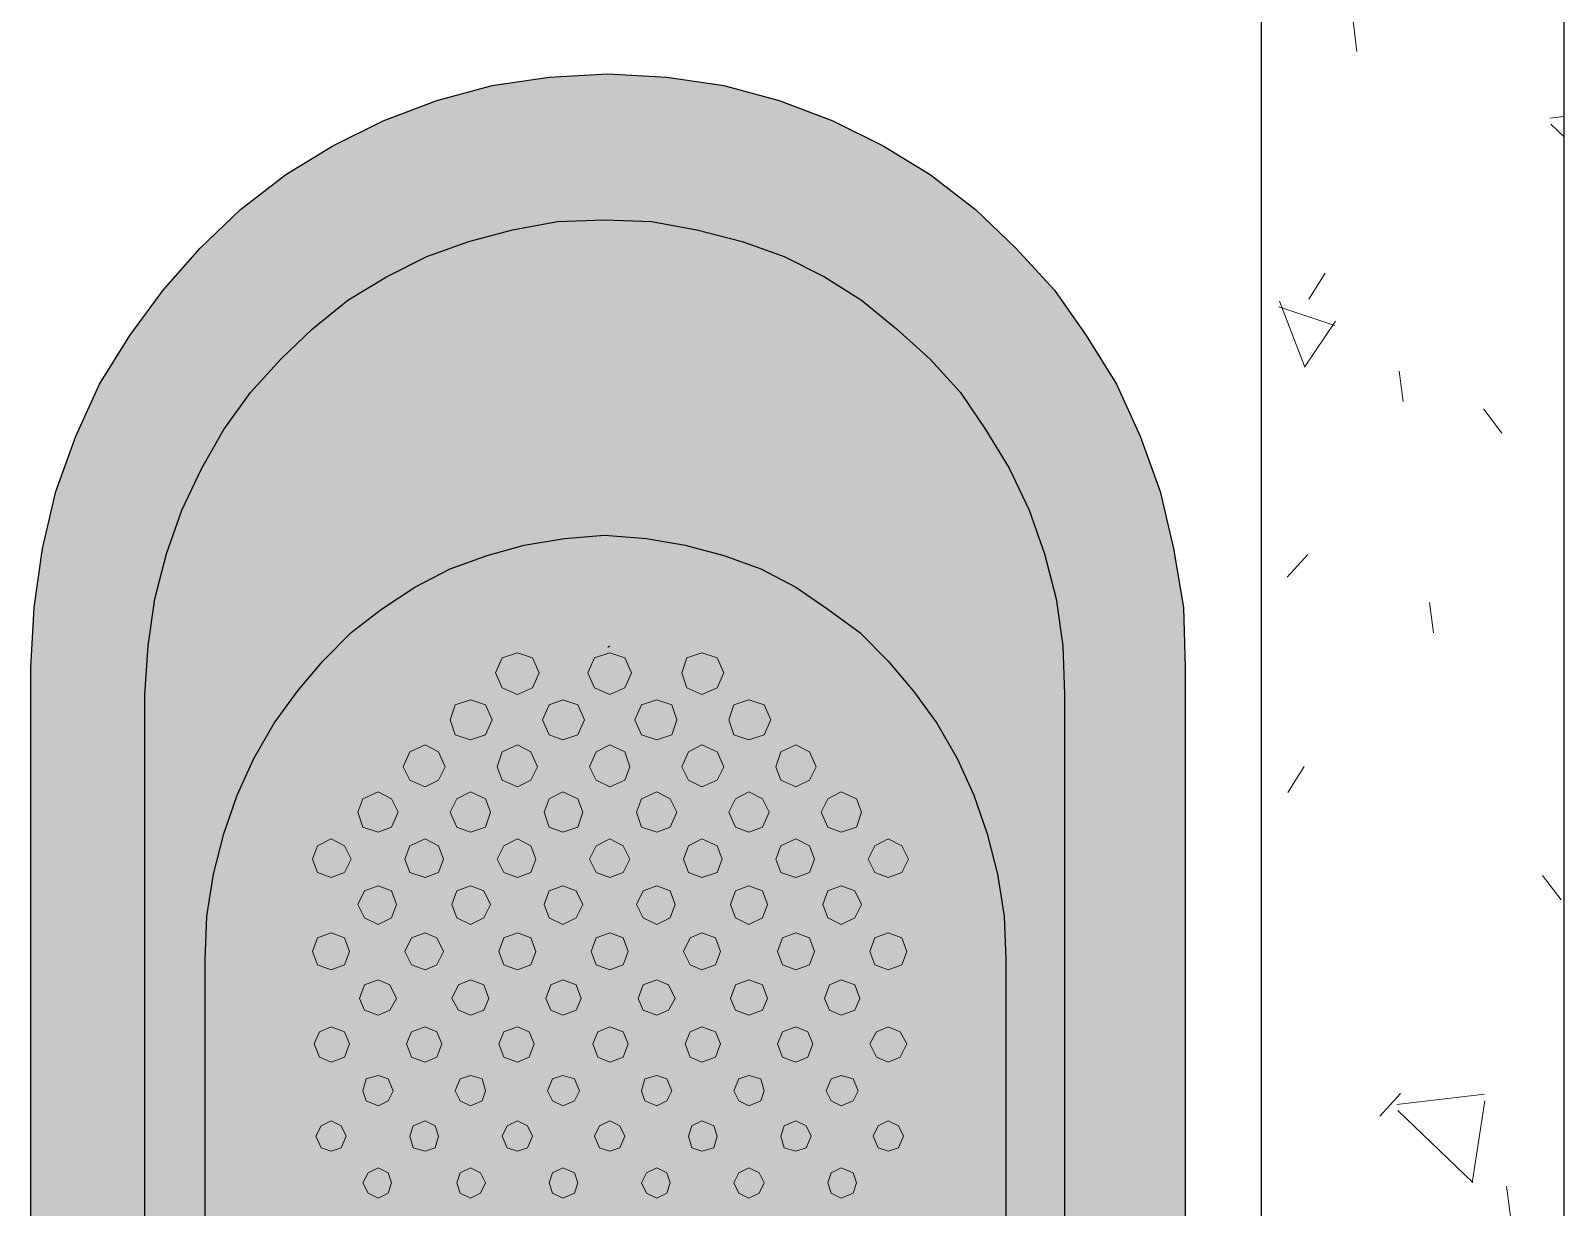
# Model space of a CAD drawing. Header units: millimetres. Extents: x 138979 to 257434, y 2210 to 57479.
# Drawn here: x 224797 to 225808, y 22710 to 23486 of the extents above; entities that cross this region are included whole.
import ezdxf

# ---------------------------------------------------------------- set-up
doc = ezdxf.new("R2010")
doc.units = ezdxf.units.MM
doc.layers.add('GAR-Sanitary Ware', color=8, linetype='Continuous')
doc.layers.add('WALL-FILL-4', color=254, linetype='Continuous', lineweight=9)
doc.layers.add('WALL-RETCUT-1', color=1, linetype='Continuous', lineweight=25)

# ---------------------------------------------------------------- blocks, each defined once
blk = doc.blocks.new('BT01')
at = {"layer": 'GAR-Sanitary Ware', "true_color": 0xffffff}
h = blk.add_hatch(color=7, dxfattribs=at)
h.dxf.hatch_style = 1
h.paths.add_polyline_path([(145354.4739902103, 17445.21085285259), (145341.1901725417, 17480.63427279569), (145324.5856819761, 17513.84381696748), (145304.6599554729, 17544.8393446077), (145281.4132745531, 17574.72793436228), (145257.0596557474, 17601.29542893951), (145228.2781446383, 17626.75612639126), (145198.3895548838, 17647.78879078), (145166.2870893581, 17667.7143765229), (145131.9706073005, 17683.21221072308), (145096.5471873574, 17696.49602839182), (145058.9097508825, 17705.35181299751), (145020.1653765221, 17711.99372183185), (144980.3139235165, 17713.10080047767), (144058.1970817891, 17713.10080047767), (144018.3456991627, 17711.99372183185), (143979.6013248027, 17705.35181299751), (143941.9638883281, 17696.49602839182), (143905.4334601192, 17683.21221072308), (143871.1169780616, 17667.7143765229), (143839.0144421556, 17647.78879078), (143809.1259227814, 17626.75612639126), (143781.4513495583, 17601.29542893951), (143755.9907224865, 17574.72793436228), (143732.7441119463, 17544.8393446077), (143713.9253937092, 17513.84381696748), (143697.320621623, 17480.63427279569), (143684.0368743346, 17445.21085285259), (143674.0740110828, 17408.68049502381), (143668.5391105143, 17371.0430585492), (143666.3250939832, 17332.2985434288), (143668.5391105143, 17293.55416906852), (143674.0740110828, 17255.91673259391), (143684.0368743346, 17219.38637476513), (143697.320621623, 17183.9628140619), (143713.9253937092, 17150.75341065027), (143732.7441119463, 17119.75788301005), (143755.9907224865, 17089.86943401562), (143781.4513495583, 17063.30179867821), (143809.1259227814, 17038.94803911218), (143839.0144421556, 17016.80843683775), (143871.1169780616, 16996.88271033467), (143905.4334601192, 16981.38501689467), (143941.9638883281, 16968.10119922599), (143979.6013248027, 16959.24541462024), (144018.3456991627, 16953.71044367159), (144058.1970817891, 16951.49649752013), (144980.3139235165, 16951.49649752013), (145020.1653765221, 16953.71044367159), (145058.9097508825, 16959.24541462024), (145096.5471873574, 16968.10119922599), (145131.9706073005, 16981.38501689467), (145166.2870893581, 16996.88271033467), (145198.3895548838, 17016.80843683775), (145228.2781446383, 17038.94803911218), (145257.0596557474, 17063.30179867821), (145281.4132745531, 17089.86943401562), (145304.6599554729, 17119.75788301005), (145324.5856819761, 17150.75341065027), (145341.1901725417, 17183.9628140619), (145354.4739902103, 17219.38637476513), (145363.3300563365, 17255.9167325939), (145369.9719651709, 17293.55416906852), (145372.1858409424, 17332.2985434288), (145369.9719651709, 17371.0430585492), (145363.3300563365, 17408.68049502382)])
at = {"layer": 'GAR-Sanitary Ware'}
for p, q in [((144018.3456991627, 17711.99372183185), (144058.1970817891, 17713.10080047767)), ((144058.1970817891, 17713.10080047767), (144980.3139235165, 17713.10080047767)), ((143941.9638883281, 17696.49602839182), (143979.6013248027, 17705.35181299751)), ((143979.6013248027, 17705.35181299751), (144018.3456991627, 17711.99372183185)), ((143905.4334601192, 17683.21221072308), (143941.9638883281, 17696.49602839182)), ((143871.1169780616, 17667.7143765229), (143905.4334601192, 17683.21221072308)), ((143839.0144421556, 17647.78879078), (143871.1169780616, 17667.7143765229)), ((143809.1259227814, 17626.75612639126), (143839.0144421556, 17647.78879078)), ((144012.8107985943, 17627.86306427693), (144043.8063262347, 17632.29095657979)), ((144043.8063262347, 17632.29095657979), (144075.9087917604, 17633.39803522563)), ((144075.9087917604, 17633.39803522563), (144969.2441223792, 17633.39803522563)), ((143781.4513495583, 17601.29542893951), (143809.1259227814, 17626.75612639126)), ((143982.9222792196, 17620.11421755693), (144012.8107985943, 17627.86306427693)), ((143954.1406977309, 17610.15135430539), (143982.9222792196, 17620.11421755693)), ((143926.4661245078, 17596.86753663671), (143954.1406977309, 17610.15135430539)), ((143755.9907224865, 17574.72793436228), (143781.4513495583, 17601.29542893951)), ((143901.0054974363, 17581.36970243647), (143926.4661245078, 17596.86753663671)), ((144194.3560721332, 17589.11868991665), (144222.030645356, 17593.54658221951)), ((144222.030645356, 17593.54658221951), (144250.8121564647, 17594.6535201052)), ((144250.8121564647, 17594.6535201052), (144793.233819789, 17594.6535201052)), ((144142.327809724, 17573.62085571644), (144167.7884367956, 17582.47678108231)), ((144167.7884367956, 17582.47678108231), (144194.3560721332, 17589.11868991665)), ((143732.7441119463, 17544.8393446077), (143755.9907224865, 17574.72793436228)), ((143876.6518786305, 17564.76507111077), (143901.0054974363, 17581.36970243647)), ((144117.9741909183, 17562.55105457923), (144142.327809724, 17573.62085571644)), ((143854.5122059758, 17544.8393446077), (143876.6518786305, 17564.76507111077)), ((144094.7275099978, 17549.26723691056), (144117.9741909183, 17562.55105457923)), ((143713.9253937092, 17513.84381696748), (143732.7441119463, 17544.8393446077)), ((143834.586549853, 17522.69974233332), (143854.5122059758, 17544.8393446077)), ((144073.6948456089, 17533.76954347049), (144094.7275099978, 17549.26723691056)), ((144053.7691191058, 17517.16477138462), (144073.6948456089, 17533.76954347049)), ((143815.7678316154, 17499.45306141308), (143834.586549853, 17522.69974233332)), ((143697.320621623, 17480.63427279569), (143713.9253937092, 17513.84381696748)), ((144034.9504712489, 17498.34598276723), (144053.7691191058, 17517.16477138462)), ((143800.2700677954, 17475.0994426072), (143815.7678316154, 17499.45306141308)), ((144019.4527074287, 17477.31331837855), (144034.9504712489, 17498.34598276723)), ((143684.0368743346, 17445.21085285259), (143697.320621623, 17480.63427279569)), ((143786.9862501267, 17448.53180726978), (143800.2700677954, 17475.0994426072)), ((144005.0618814942, 17456.28065398979), (144019.4527074287, 17477.31331837855)), ((143992.8850720911, 17433.03411382969), (144005.0618814942, 17456.28065398979)), ((143674.0740110828, 17408.68049502381), (143684.0368743346, 17445.21085285259)), ((143777.0233868754, 17420.85723404671), (143786.9862501267, 17448.53180726978)), ((143984.0292171056, 17408.68049502381), (143992.8850720911, 17433.03411382969)), ((143769.2745401554, 17390.96864429212), (143777.0233868754, 17420.85723404671)), ((143668.5391105143, 17371.0430585492), (143674.0740110828, 17408.68049502381)), ((143977.3873082711, 17383.21979757209), (143984.0292171056, 17408.68049502381)), ((143763.7396395865, 17361.08019529769), (143769.2745401554, 17390.96864429212)), ((143972.9594159683, 17357.75924088055), (143977.3873082711, 17383.21979757209)), ((143666.3250939832, 17332.2985434288), (143668.5391105143, 17371.0430585492)), ((143762.632631321, 17330.08466765747), (143763.7396395865, 17361.08019529769)), ((143970.7453994367, 17330.08466765747), (143972.9594159683, 17357.75924088055)), ((143668.5391105143, 17293.55416906852), (143666.3250939832, 17332.2985434288)), ((143763.7396395865, 17299.0891400172), (143762.632631321, 17330.08466765747)), ((143972.9594159683, 17303.51703232006), (143970.7453994367, 17330.08466765747)), ((143769.2745401554, 17269.20055026258), (143763.7396395865, 17299.0891400172)), ((143977.3873082711, 17276.94939698264), (143972.9594159683, 17303.51703232006)), ((143674.0740110828, 17255.91673259391), (143668.5391105143, 17293.55416906852)), ((143777.0233868754, 17240.4190391539), (143769.2745401554, 17269.20055026258)), ((143984.0292171056, 17252.59577817674), (143977.3873082711, 17276.94939698264)), ((143684.0368743346, 17219.38637476513), (143674.0740110828, 17255.91673259391)), ((143992.8850720911, 17228.24215937083), (143984.0292171056, 17252.59577817674)), ((143786.9862501267, 17212.74446593082), (143777.0233868754, 17240.4190391539)), ((144005.0618814942, 17204.99561921079), (143992.8850720911, 17228.24215937083)), ((143697.320621623, 17183.9628140619), (143684.0368743346, 17219.38637476513)), ((143800.2700677954, 17186.17683059341), (143786.9862501267, 17212.74446593082)), ((144019.4527074287, 17182.85587617621), (144005.0618814942, 17204.99561921079)), ((143713.9253937092, 17150.75341065027), (143697.320621623, 17183.9628140619)), ((143815.7678316154, 17160.71627390181), (143800.2700677954, 17186.17683059341)), ((144034.9504712489, 17162.93014967316), (144019.4527074287, 17182.85587617621)), ((143834.586549853, 17137.46959298159), (143815.7678316154, 17160.71627390181)), ((144053.7691191058, 17144.11150181593), (144034.9504712489, 17162.93014967316)), ((143732.7441119463, 17119.75788301005), (143713.9253937092, 17150.75341065027)), ((143854.5122059758, 17116.43692859286), (143834.586549853, 17137.46959298159)), ((144073.6948456089, 17127.50672973006), (144053.7691191058, 17144.11150181593)), ((144094.7275099978, 17112.00903629002), (144073.6948456089, 17127.50672973006)), ((143755.9907224865, 17089.86943401562), (143732.7441119463, 17119.75788301005)), ((143876.6518786305, 17096.51134284996), (143854.5122059758, 17116.43692859286)), ((144117.9741909183, 17098.72521862132), (144094.7275099978, 17112.00903629002)), ((143901.0054974363, 17078.79949211824), (143876.6518786305, 17096.51134284996)), ((144142.327809724, 17087.65541748409), (144117.9741909183, 17098.72521862132)), ((143781.4513495583, 17063.30179867821), (143755.9907224865, 17089.86943401562)), ((144167.7884367956, 17078.79949211824), (144142.327809724, 17087.65541748409)), ((143926.4661245078, 17064.4087365639), (143901.0054974363, 17078.79949211824)), ((144194.3560721332, 17072.1575832839), (144167.7884367956, 17078.79949211824)), ((144222.030645356, 17067.7296909811), (144194.3560721332, 17072.1575832839)), ((144250.8121564647, 17066.62261233525), (144222.030645356, 17067.7296909811)), ((144793.233819789, 17066.62261233525), (144250.8121564647, 17066.62261233525)), ((143809.1259227814, 17038.94803911218), (143781.4513495583, 17063.30179867821)), ((143954.1406977309, 17051.12491889516), (143926.4661245078, 17064.4087365639)), ((143982.9222792196, 17041.16219640381), (143954.1406977309, 17051.12491889516)), ((143839.0144421556, 17016.80843683775), (143809.1259227814, 17038.94803911218)), ((144012.8107985943, 17033.41320892362), (143982.9222792196, 17041.16219640381)), ((144043.8063262347, 17028.98531662079), (144012.8107985943, 17033.41320892362)), ((144075.9087917604, 17026.77130008928), (144043.8063262347, 17028.98531662079)), ((144969.2441223792, 17026.77130008928), (144075.9087917604, 17026.77130008928)), ((143871.1169780616, 16996.88271033467), (143839.0144421556, 17016.80843683775)), ((143905.4334601192, 16981.38501689467), (143871.1169780616, 16996.88271033467)), ((143941.9638883281, 16968.10119922599), (143905.4334601192, 16981.38501689467)), ((143979.6013248027, 16959.24541462024), (143941.9638883281, 16968.10119922599)), ((144018.3456991627, 16953.71044367159), (143979.6013248027, 16959.24541462024)), ((144058.1970817891, 16951.49649752013), (144018.3456991627, 16953.71044367159)), ((144980.3139235165, 16951.49649752013), (144058.1970817891, 16951.49649752013))]:
    blk.add_line(p, q, dxfattribs=at)
at = {"layer": 'GAR-Sanitary Ware', "lineweight": 0}
for p, q in [((144175.5372835156, 17526.02055599031), (144171.1093912127, 17517.16477138462)), ((144184.3932088814, 17530.44858905335), (144175.5372835156, 17526.02055599031)), ((144193.2489934873, 17526.02055599031), (144184.3932088814, 17530.44858905335)), ((144196.5699479044, 17517.16477138462), (144193.2489934873, 17526.02055599031)), ((144236.4214009102, 17526.02055599031), (144233.1004464934, 17517.16477138462)), ((144245.2773262765, 17529.34151040751), (144236.4214009102, 17526.02055599031)), ((144254.133110882, 17526.02055599031), (144245.2773262765, 17529.34151040751)), ((144257.4540652991, 17517.16477138462), (144254.133110882, 17526.02055599031)), ((144298.4124561909, 17524.91361810468), (144295.0915017736, 17517.16477138462)), ((144306.1613029109, 17529.34151040751), (144298.4124561909, 17524.91361810468)), ((144315.0172282767, 17524.91361810468), (144306.1613029109, 17529.34151040751)), ((144318.338182694, 17517.16477138462), (144315.0172282767, 17524.91361810468)), ((144360.4035114716, 17523.80668021902), (144357.0825570542, 17517.16477138462)), ((144367.0454203056, 17527.12763463616), (144360.4035114716, 17523.80668021902)), ((144374.7942670255, 17523.80668021902), (144367.0454203056, 17527.12763463616)), ((144377.0082835574, 17517.16477138462), (144374.7942670255, 17523.80668021902)), ((144171.1093912127, 17517.16477138462), (144175.5372835156, 17508.30884601877)), ((144193.2489934873, 17508.30884601877), (144196.5699479044, 17517.16477138462)), ((144233.1004464934, 17517.16477138462), (144236.4214009102, 17508.30884601877)), ((144254.133110882, 17508.30884601877), (144257.4540652991, 17517.16477138462)), ((144295.0915017736, 17517.16477138462), (144298.4124561909, 17509.41592466462)), ((144315.0172282767, 17509.41592466462), (144318.338182694, 17517.16477138462)), ((144357.0825570542, 17517.16477138462), (144360.4035114716, 17510.52286255028)), ((144374.7942670255, 17510.52286255028), (144377.0082835574, 17517.16477138462)), ((144175.5372835156, 17508.30884601877), (144184.3932088814, 17503.88095371594)), ((144184.3932088814, 17503.88095371594), (144193.2489934873, 17508.30884601877)), ((144236.4214009102, 17508.30884601877), (144245.2773262765, 17504.98789160163)), ((144245.2773262765, 17504.98789160163), (144254.133110882, 17508.30884601877)), ((144298.4124561909, 17509.41592466462), (144306.1613029109, 17504.98789160163)), ((144306.1613029109, 17504.98789160163), (144315.0172282767, 17509.41592466462)), ((144360.4035114716, 17510.52286255028), (144367.0454203056, 17507.20190813308)), ((144367.0454203056, 17507.20190813308), (144374.7942670255, 17510.52286255028)), ((144144.5417558751, 17496.13210699594), (144140.1137931922, 17486.1692437444)), ((144153.3976108613, 17499.45306141308), (144144.5417558751, 17496.13210699594)), ((144163.3605444927, 17496.13210699594), (144153.3976108613, 17499.45306141308)), ((144166.6814989101, 17486.1692437444), (144163.3605444927, 17496.13210699594)), ((144205.4258732703, 17495.02516911025), (144202.1049188531, 17486.1692437444)), ((144214.2816578757, 17499.45306141308), (144205.4258732703, 17495.02516911025)), ((144223.1375832416, 17495.02516911025), (144214.2816578757, 17499.45306141308)), ((144227.5654755444, 17486.1692437444), (144223.1375832416, 17495.02516911025)), ((144267.4169285505, 17495.02516911025), (144264.0959741333, 17486.1692437444)), ((144276.2728539163, 17498.34598276723), (144267.4169285505, 17495.02516911025)), ((144284.0217006365, 17495.02516911025), (144276.2728539163, 17498.34598276723)), ((144287.3426550536, 17486.1692437444), (144284.0217006365, 17495.02516911025)), ((144329.4079838311, 17493.9180904644), (144327.1939672995, 17486.1692437444)), ((144337.1568305511, 17497.2390448816), (144329.4079838311, 17493.9180904644)), ((144343.7987393858, 17493.9180904644), (144337.1568305511, 17497.2390448816)), ((144347.1196938024, 17486.1692437444), (144343.7987393858, 17493.9180904644)), ((144391.3990391118, 17493.9180904644), (144388.0780846947, 17486.1692437444)), ((144398.040947946, 17496.13210699594), (144391.3990391118, 17493.9180904644)), ((144404.6828567805, 17493.9180904644), (144398.040947946, 17496.13210699594)), ((144408.0038111976, 17486.1692437444), (144404.6828567805, 17493.9180904644)), ((144140.1137931922, 17486.1692437444), (144144.5417558751, 17477.31331837855)), ((144163.3605444927, 17477.31331837855), (144166.6814989101, 17486.1692437444)), ((144202.1049188531, 17486.1692437444), (144205.4258732703, 17477.31331837855)), ((144223.1375832416, 17477.31331837855), (144227.5654755444, 17486.1692437444)), ((144264.0959741333, 17486.1692437444), (144267.4169285505, 17478.42039702437)), ((144284.0217006365, 17478.42039702437), (144287.3426550536, 17486.1692437444)), ((144327.1939672995, 17486.1692437444), (144329.4079838311, 17479.52733491006)), ((144343.7987393858, 17479.52733491006), (144347.1196938024, 17486.1692437444)), ((144388.0780846947, 17486.1692437444), (144391.3990391118, 17479.52733491006)), ((144404.6828567805, 17479.52733491006), (144408.0038111976, 17486.1692437444)), ((144144.5417558751, 17477.31331837855), (144153.3976108613, 17472.88542607566)), ((144153.3976108613, 17472.88542607566), (144163.3605444927, 17477.31331837855)), ((144205.4258732703, 17477.31331837855), (144214.2816578757, 17473.99236396136)), ((144214.2816578757, 17473.99236396136), (144223.1375832416, 17477.31331837855)), ((144267.4169285505, 17478.42039702437), (144276.2728539163, 17475.0994426072)), ((144276.2728539163, 17475.0994426072), (144284.0217006365, 17478.42039702437)), ((144329.4079838311, 17479.52733491006), (144337.1568305511, 17476.20638049286)), ((144337.1568305511, 17476.20638049286), (144343.7987393858, 17479.52733491006)), ((144391.3990391118, 17479.52733491006), (144398.040947946, 17477.31331837855)), ((144398.040947946, 17477.31331837855), (144404.6828567805, 17479.52733491006)), ((144113.5462282354, 17465.13657935566), (144109.118265552, 17456.28065398979)), ((144123.5090914867, 17469.56447165852), (144113.5462282354, 17465.13657935566)), ((144132.3649464722, 17465.13657935566), (144123.5090914867, 17469.56447165852)), ((144136.7928387751, 17456.28065398979), (144132.3649464722, 17465.13657935566)), ((144175.5372835156, 17465.13657935566), (144171.1093912127, 17456.28065398979)), ((144184.3932088814, 17468.45753377286), (144175.5372835156, 17465.13657935566)), ((144193.2489934873, 17465.13657935566), (144184.3932088814, 17468.45753377286)), ((144196.5699479044, 17456.28065398979), (144193.2489934873, 17465.13657935566)), ((144236.4214009102, 17465.13657935566), (144233.1004464934, 17456.28065398979)), ((144245.2773262765, 17468.45753377286), (144236.4214009102, 17465.13657935566)), ((144254.133110882, 17465.13657935566), (144245.2773262765, 17468.45753377286)), ((144257.4540652991, 17456.28065398979), (144254.133110882, 17465.13657935566)), ((144298.4124561909, 17464.02964146997), (144295.0915017736, 17456.28065398979)), ((144306.1613029109, 17467.35059588717), (144298.4124561909, 17464.02964146997)), ((144315.0172282767, 17464.02964146997), (144306.1613029109, 17467.35059588717)), ((144318.338182694, 17456.28065398979), (144315.0172282767, 17464.02964146997)), ((144360.4035114716, 17462.92256282413), (144357.0825570542, 17456.28065398979)), ((144367.0454203056, 17466.24351724132), (144360.4035114716, 17462.92256282413)), ((144374.7942670255, 17462.92256282413), (144367.0454203056, 17466.24351724132)), ((144377.0082835574, 17456.28065398979), (144374.7942670255, 17462.92256282413)), ((144109.118265552, 17456.28065398979), (144113.5462282354, 17446.31779073828)), ((144132.3649464722, 17446.31779073828), (144136.7928387751, 17456.28065398979)), ((144171.1093912127, 17456.28065398979), (144175.5372835156, 17446.31779073828)), ((144193.2489934873, 17446.31779073828), (144196.5699479044, 17456.28065398979)), ((144233.1004464934, 17456.28065398979), (144236.4214009102, 17447.42486938412)), ((144254.133110882, 17447.42486938412), (144257.4540652991, 17456.28065398979)), ((144295.0915017736, 17456.28065398979), (144298.4124561909, 17447.42486938412)), ((144315.0172282767, 17447.42486938412), (144318.338182694, 17456.28065398979)), ((144357.0825570542, 17456.28065398979), (144360.4035114716, 17448.53180726978)), ((144374.7942670255, 17448.53180726978), (144377.0082835574, 17456.28065398979)), ((144113.5462282354, 17446.31779073828), (144123.5090914867, 17442.99683632108)), ((144123.5090914867, 17442.99683632108), (144132.3649464722, 17446.31779073828)), ((144175.5372835156, 17446.31779073828), (144184.3932088814, 17442.99683632108)), ((144184.3932088814, 17442.99683632108), (144193.2489934873, 17446.31779073828)), ((144236.4214009102, 17447.42486938412), (144245.2773262765, 17444.10391496692)), ((144245.2773262765, 17444.10391496692), (144254.133110882, 17447.42486938412)), ((144298.4124561909, 17447.42486938412), (144306.1613029109, 17444.10391496692)), ((144306.1613029109, 17444.10391496692), (144315.0172282767, 17447.42486938412)), ((144360.4035114716, 17448.53180726978), (144367.0454203056, 17446.31779073828)), ((144367.0454203056, 17446.31779073828), (144374.7942670255, 17448.53180726978)), ((144082.5507005949, 17435.24798960105), (144079.2297461778, 17425.28512634954)), ((144092.5135638462, 17439.67602266409), (144082.5507005949, 17435.24798960105)), ((144102.476427098, 17435.24798960105), (144092.5135638462, 17439.67602266409)), ((144105.7973815154, 17425.28512634954), (144102.476427098, 17435.24798960105)), ((144144.5417558751, 17434.14105171539), (144140.1137931922, 17425.28512634954)), ((144153.3976108613, 17438.56894401825), (144144.5417558751, 17434.14105171539)), ((144163.3605444927, 17434.14105171539), (144153.3976108613, 17438.56894401825)), ((144166.6814989101, 17425.28512634954), (144163.3605444927, 17434.14105171539)), ((144205.4258732703, 17434.14105171539), (144202.1049188531, 17425.28512634954)), ((144214.2816578757, 17437.46200613258), (144205.4258732703, 17434.14105171539)), ((144223.1375832416, 17434.14105171539), (144214.2816578757, 17437.46200613258)), ((144227.5654755444, 17425.28512634954), (144223.1375832416, 17434.14105171539)), ((144267.4169285505, 17434.14105171539), (144264.0959741333, 17425.28512634954)), ((144276.2728539163, 17437.46200613258), (144267.4169285505, 17434.14105171539)), ((144284.0217006365, 17434.14105171539), (144276.2728539163, 17437.46200613258)), ((144287.3426550536, 17425.28512634954), (144284.0217006365, 17434.14105171539)), ((144329.4079838311, 17433.03411382969), (144327.1939672995, 17425.28512634954)), ((144337.1568305511, 17435.24798960105), (144329.4079838311, 17433.03411382969)), ((144343.7987393858, 17433.03411382969), (144337.1568305511, 17435.24798960105)), ((144347.1196938024, 17425.28512634954), (144343.7987393858, 17433.03411382969)), ((144391.3990391118, 17431.92703518391), (144388.0780846947, 17425.28512634954)), ((144398.040947946, 17435.24798960105), (144391.3990391118, 17431.92703518391)), ((144404.6828567805, 17431.92703518391), (144398.040947946, 17435.24798960105)), ((144408.0038111976, 17425.28512634954), (144404.6828567805, 17431.92703518391)), ((144079.2297461778, 17425.28512634954), (144082.5507005949, 17415.32226309806)), ((144102.476427098, 17415.32226309806), (144105.7973815154, 17425.28512634954)), ((144140.1137931922, 17425.28512634954), (144144.5417558751, 17416.42934174385)), ((144163.3605444927, 17416.42934174385), (144166.6814989101, 17425.28512634954)), ((144202.1049188531, 17425.28512634954), (144205.4258732703, 17416.42934174385)), ((144223.1375832416, 17416.42934174385), (144227.5654755444, 17425.28512634954)), ((144264.0959741333, 17425.28512634954), (144267.4169285505, 17416.42934174385)), ((144284.0217006365, 17416.42934174385), (144287.3426550536, 17425.28512634954)), ((144327.1939672995, 17425.28512634954), (144329.4079838311, 17418.6432175152)), ((144343.7987393858, 17418.6432175152), (144347.1196938024, 17425.28512634954)), ((144388.0780846947, 17425.28512634954), (144391.3990391118, 17418.6432175152)), ((144404.6828567805, 17418.6432175152), (144408.0038111976, 17425.28512634954)), ((144082.5507005949, 17415.32226309806), (144092.5135638462, 17412.00144944101)), ((144092.5135638462, 17412.00144944101), (144102.476427098, 17415.32226309806)), ((144144.5417558751, 17416.42934174385), (144153.3976108613, 17412.00144944101)), ((144153.3976108613, 17412.00144944101), (144163.3605444927, 17416.42934174385)), ((144205.4258732703, 17416.42934174385), (144214.2816578757, 17413.10838732671)), ((144214.2816578757, 17413.10838732671), (144223.1375832416, 17416.42934174385)), ((144267.4169285505, 17416.42934174385), (144276.2728539163, 17413.10838732671)), ((144276.2728539163, 17413.10838732671), (144284.0217006365, 17416.42934174385)), ((144329.4079838311, 17418.6432175152), (144337.1568305511, 17415.32226309806)), ((144337.1568305511, 17415.32226309806), (144343.7987393858, 17418.6432175152)), ((144391.3990391118, 17418.6432175152), (144398.040947946, 17415.32226309806)), ((144398.040947946, 17415.32226309806), (144404.6828567805, 17418.6432175152)), ((144051.5551729547, 17404.25246196083), (144048.2342185373, 17394.28959870929)), ((144061.518036206, 17408.68049502381), (144051.5551729547, 17404.25246196083)), ((144071.4808994576, 17404.25246196083), (144061.518036206, 17408.68049502381)), ((144075.9087917604, 17394.28959870929), (144071.4808994576, 17404.25246196083)), ((144113.5462282354, 17404.25246196083), (144109.118265552, 17394.28959870929)), ((144123.5090914867, 17408.68049502381), (144113.5462282354, 17404.25246196083)), ((144132.3649464722, 17404.25246196083), (144123.5090914867, 17408.68049502381)), ((144136.7928387751, 17394.28959870929), (144132.3649464722, 17404.25246196083)), ((144175.5372835156, 17404.25246196083), (144171.1093912127, 17394.28959870929)), ((144184.3932088814, 17407.57341637797), (144175.5372835156, 17404.25246196083)), ((144193.2489934873, 17404.25246196083), (144184.3932088814, 17407.57341637797)), ((144196.5699479044, 17394.28959870929), (144193.2489934873, 17404.25246196083)), ((144236.4214009102, 17403.14552407517), (144233.1004464934, 17394.28959870929)), ((144245.2773262765, 17406.46647849231), (144236.4214009102, 17403.14552407517)), ((144254.133110882, 17403.14552407517), (144245.2773262765, 17406.46647849231)), ((144257.4540652991, 17394.28959870929), (144254.133110882, 17403.14552407517)), ((144298.4124561909, 17403.14552407517), (144295.0915017736, 17394.28959870929)), ((144306.1613029109, 17406.46647849231), (144298.4124561909, 17403.14552407517)), ((144315.0172282767, 17403.14552407517), (144306.1613029109, 17406.46647849231)), ((144318.338182694, 17394.28959870929), (144315.0172282767, 17403.14552407517)), ((144360.4035114716, 17402.03858618948), (144357.0825570542, 17394.28959870929)), ((144367.0454203056, 17404.25246196083), (144360.4035114716, 17402.03858618948)), ((144374.7942670255, 17402.03858618948), (144367.0454203056, 17404.25246196083)), ((144377.0082835574, 17394.28959870929), (144374.7942670255, 17402.03858618948)), ((144048.2342185373, 17394.28959870929), (144051.5551729547, 17384.32687621794)), ((144071.4808994576, 17384.32687621794), (144075.9087917604, 17394.28959870929)), ((144109.118265552, 17394.28959870929), (144113.5462282354, 17385.43381410363)), ((144132.3649464722, 17385.43381410363), (144136.7928387751, 17394.28959870929)), ((144171.1093912127, 17394.28959870929), (144175.5372835156, 17385.43381410363)), ((144193.2489934873, 17385.43381410363), (144196.5699479044, 17394.28959870929)), ((144233.1004464934, 17394.28959870929), (144236.4214009102, 17386.54075198929)), ((144254.133110882, 17386.54075198929), (144257.4540652991, 17394.28959870929)), ((144295.0915017736, 17394.28959870929), (144298.4124561909, 17386.54075198929)), ((144315.0172282767, 17386.54075198929), (144318.338182694, 17394.28959870929)), ((144357.0825570542, 17394.28959870929), (144360.4035114716, 17387.64768987498)), ((144374.7942670255, 17387.64768987498), (144377.0082835574, 17394.28959870929)), ((144051.5551729547, 17384.32687621794), (144061.518036206, 17381.00592180074)), ((144061.518036206, 17381.00592180074), (144071.4808994576, 17384.32687621794)), ((144113.5462282354, 17385.43381410363), (144123.5090914867, 17381.00592180074)), ((144123.5090914867, 17381.00592180074), (144132.3649464722, 17385.43381410363)), ((144175.5372835156, 17385.43381410363), (144184.3932088814, 17382.11285968643)), ((144184.3932088814, 17382.11285968643), (144193.2489934873, 17385.43381410363)), ((144236.4214009102, 17386.54075198929), (144245.2773262765, 17382.11285968643)), ((144245.2773262765, 17382.11285968643), (144254.133110882, 17386.54075198929)), ((144298.4124561909, 17386.54075198929), (144306.1613029109, 17383.21979757209)), ((144306.1613029109, 17383.21979757209), (144315.0172282767, 17386.54075198929)), ((144360.4035114716, 17387.64768987498), (144367.0454203056, 17385.43381410363)), ((144367.0454203056, 17385.43381410363), (144374.7942670255, 17387.64768987498)), ((144082.5507005949, 17374.3640129664), (144079.2297461778, 17364.40114971489)), ((144092.5135638462, 17377.6849673836), (144082.5507005949, 17374.3640129664)), ((144102.476427098, 17374.3640129664), (144092.5135638462, 17377.6849673836)), ((144105.7973815154, 17364.40114971489), (144102.476427098, 17374.3640129664)), ((144144.5417558751, 17373.25693432055), (144140.1137931922, 17364.40114971489)), ((144153.3976108613, 17377.6849673836), (144144.5417558751, 17373.25693432055)), ((144163.3605444927, 17373.25693432055), (144153.3976108613, 17377.6849673836)), ((144166.6814989101, 17364.40114971489), (144163.3605444927, 17373.25693432055)), ((144205.4258732703, 17373.25693432055), (144202.1049188531, 17364.40114971489)), ((144214.2816578757, 17376.57788873775), (144205.4258732703, 17373.25693432055)), ((144223.1375832416, 17373.25693432055), (144214.2816578757, 17376.57788873775)), ((144227.5654755444, 17364.40114971489), (144223.1375832416, 17373.25693432055)), ((144267.4169285505, 17372.14999643489), (144264.0959741333, 17364.40114971489)), ((144276.2728539163, 17376.57788873775), (144267.4169285505, 17372.14999643489)), ((144284.0217006365, 17372.14999643489), (144276.2728539163, 17376.57788873775)), ((144287.3426550536, 17364.40114971489), (144284.0217006365, 17372.14999643489)), ((144329.4079838311, 17371.0430585492), (144327.1939672995, 17364.40114971489)), ((144337.1568305511, 17374.3640129664), (144329.4079838311, 17371.0430585492)), ((144343.7987393858, 17371.0430585492), (144337.1568305511, 17374.3640129664)), ((144347.1196938024, 17364.40114971489), (144343.7987393858, 17371.0430585492)), ((144391.3990391118, 17371.0430585492), (144388.0780846947, 17364.40114971489)), ((144398.040947946, 17373.25693432055), (144391.3990391118, 17371.0430585492)), ((144404.6828567805, 17371.0430585492), (144398.040947946, 17373.25693432055)), ((144408.0038111976, 17364.40114971489), (144404.6828567805, 17371.0430585492)), ((144079.2297461778, 17364.40114971489), (144082.5507005949, 17354.43828646335)), ((144102.476427098, 17354.43828646335), (144105.7973815154, 17364.40114971489)), ((144140.1137931922, 17364.40114971489), (144144.5417558751, 17354.43828646335)), ((144163.3605444927, 17354.43828646335), (144166.6814989101, 17364.40114971489)), ((144202.1049188531, 17364.40114971489), (144205.4258732703, 17355.54522434901)), ((144223.1375832416, 17355.54522434901), (144227.5654755444, 17364.40114971489)), ((144264.0959741333, 17364.40114971489), (144267.4169285505, 17355.54522434901)), ((144284.0217006365, 17355.54522434901), (144287.3426550536, 17364.40114971489)), ((144327.1939672995, 17364.40114971489), (144329.4079838311, 17356.65230299486)), ((144343.7987393858, 17356.65230299486), (144347.1196938024, 17364.40114971489)), ((144388.0780846947, 17364.40114971489), (144391.3990391118, 17357.75924088055)), ((144404.6828567805, 17357.75924088055), (144408.0038111976, 17364.40114971489)), ((144082.5507005949, 17354.43828646335), (144092.5135638462, 17350.01039416052)), ((144092.5135638462, 17350.01039416052), (144102.476427098, 17354.43828646335)), ((144144.5417558751, 17354.43828646335), (144153.3976108613, 17351.11733204621)), ((144153.3976108613, 17351.11733204621), (144163.3605444927, 17354.43828646335)), ((144205.4258732703, 17355.54522434901), (144214.2816578757, 17351.11733204621)), ((144214.2816578757, 17351.11733204621), (144223.1375832416, 17355.54522434901)), ((144267.4169285505, 17355.54522434901), (144276.2728539163, 17352.22426993182)), ((144276.2728539163, 17352.22426993182), (144284.0217006365, 17355.54522434901)), ((144329.4079838311, 17356.65230299486), (144337.1568305511, 17354.43828646335)), ((144337.1568305511, 17354.43828646335), (144343.7987393858, 17356.65230299486)), ((144391.3990391118, 17357.75924088055), (144398.040947946, 17354.43828646335)), ((144398.040947946, 17354.43828646335), (144404.6828567805, 17357.75924088055)), ((144051.5551729547, 17343.36848532612), (144048.2342185373, 17333.40562207461)), ((144061.518036206, 17347.79637762901), (144051.5551729547, 17343.36848532612)), ((144071.4808994576, 17343.36848532612), (144061.518036206, 17347.79637762901)), ((144075.9087917604, 17333.40562207461), (144071.4808994576, 17343.36848532612)), ((144113.5462282354, 17343.36848532612), (144109.118265552, 17333.40562207461)), ((144123.5090914867, 17346.68943974332), (144113.5462282354, 17343.36848532612)), ((144132.3649464722, 17343.36848532612), (144123.5090914867, 17346.68943974332)), ((144136.7928387751, 17333.40562207461), (144132.3649464722, 17343.36848532612)), ((144175.5372835156, 17342.26140668034), (144171.1093912127, 17333.40562207461)), ((144184.3932088814, 17346.68943974332), (144175.5372835156, 17342.26140668034)), ((144193.2489934873, 17342.26140668034), (144184.3932088814, 17346.68943974332)), ((144196.5699479044, 17333.40562207461), (144193.2489934873, 17342.26140668034)), ((144236.4214009102, 17342.26140668034), (144233.1004464934, 17333.40562207461)), ((144245.2773262765, 17345.58236109748), (144236.4214009102, 17342.26140668034)), ((144254.133110882, 17342.26140668034), (144245.2773262765, 17345.58236109748)), ((144257.4540652991, 17333.40562207461), (144254.133110882, 17342.26140668034)), ((144298.4124561909, 17342.26140668034), (144295.0915017736, 17333.40562207461)), ((144306.1613029109, 17345.58236109748), (144298.4124561909, 17342.26140668034)), ((144315.0172282767, 17342.26140668034), (144306.1613029109, 17345.58236109748)), ((144318.338182694, 17333.40562207461), (144315.0172282767, 17342.26140668034)), ((144360.4035114716, 17340.04753090898), (144357.0825570542, 17333.40562207461)), ((144367.0454203056, 17343.36848532612), (144360.4035114716, 17340.04753090898)), ((144374.7942670255, 17340.04753090898), (144367.0454203056, 17343.36848532612)), ((144377.0082835574, 17333.40562207461), (144374.7942670255, 17340.04753090898)), ((144043.8063262347, 17333.40562207461), (144044.9132641202, 17332.2985434288)), ((144048.2342185373, 17333.40562207461), (144051.5551729547, 17323.44275882313)), ((144071.4808994576, 17323.44275882313), (144075.9087917604, 17333.40562207461)), ((144109.118265552, 17333.40562207461), (144113.5462282354, 17324.54969670874)), ((144132.3649464722, 17324.54969670874), (144136.7928387751, 17333.40562207461)), ((144171.1093912127, 17333.40562207461), (144175.5372835156, 17324.54969670874)), ((144193.2489934873, 17324.54969670874), (144196.5699479044, 17333.40562207461)), ((144233.1004464934, 17333.40562207461), (144236.4214009102, 17324.54969670874)), ((144254.133110882, 17324.54969670874), (144257.4540652991, 17333.40562207461)), ((144295.0915017736, 17333.40562207461), (144298.4124561909, 17325.65677535458)), ((144315.0172282767, 17325.65677535458), (144318.338182694, 17333.40562207461)), ((144357.0825570542, 17333.40562207461), (144360.4035114716, 17326.76371324027)), ((144374.7942670255, 17326.76371324027), (144377.0082835574, 17333.40562207461)), ((144051.5551729547, 17323.44275882313), (144061.518036206, 17319.01486652024)), ((144061.518036206, 17319.01486652024), (144071.4808994576, 17323.44275882313)), ((144113.5462282354, 17324.54969670874), (144123.5090914867, 17320.12180440594)), ((144123.5090914867, 17320.12180440594), (144132.3649464722, 17324.54969670874)), ((144175.5372835156, 17324.54969670874), (144184.3932088814, 17320.12180440594)), ((144184.3932088814, 17320.12180440594), (144193.2489934873, 17324.54969670874)), ((144236.4214009102, 17324.54969670874), (144245.2773262765, 17321.2287422916)), ((144245.2773262765, 17321.2287422916), (144254.133110882, 17324.54969670874)), ((144298.4124561909, 17325.65677535458), (144306.1613029109, 17322.33582093744)), ((144306.1613029109, 17322.33582093744), (144315.0172282767, 17325.65677535458)), ((144360.4035114716, 17326.76371324027), (144367.0454203056, 17323.44275882313)), ((144367.0454203056, 17323.44275882313), (144374.7942670255, 17326.76371324027)), ((144082.5507005949, 17312.3729576859), (144079.2297461778, 17302.4100944344)), ((144092.5135638462, 17316.80084998874), (144082.5507005949, 17312.3729576859)), ((144102.476427098, 17312.3729576859), (144092.5135638462, 17316.80084998874)), ((144105.7973815154, 17302.4100944344), (144102.476427098, 17312.3729576859)), ((144144.5417558751, 17312.3729576859), (144140.1137931922, 17302.4100944344)), ((144153.3976108613, 17315.69391210304), (144144.5417558751, 17312.3729576859)), ((144163.3605444927, 17312.3729576859), (144153.3976108613, 17315.69391210304)), ((144166.6814989101, 17302.4100944344), (144163.3605444927, 17312.3729576859)), ((144205.4258732703, 17311.26587904006), (144202.1049188531, 17302.4100944344)), ((144214.2816578757, 17315.69391210304), (144205.4258732703, 17311.26587904006)), ((144223.1375832416, 17311.26587904006), (144214.2816578757, 17315.69391210304)), ((144227.5654755444, 17302.4100944344), (144223.1375832416, 17311.26587904006)), ((144267.4169285505, 17311.26587904006), (144264.0959741333, 17302.4100944344)), ((144276.2728539163, 17314.58683345726), (144267.4169285505, 17311.26587904006)), ((144284.0217006365, 17311.26587904006), (144276.2728539163, 17314.58683345726)), ((144287.3426550536, 17302.4100944344), (144284.0217006365, 17311.26587904006)), ((144329.4079838311, 17310.1589411544), (144327.1939672995, 17302.4100944344)), ((144337.1568305511, 17313.4798955716), (144329.4079838311, 17310.1589411544)), ((144343.7987393858, 17310.1589411544), (144337.1568305511, 17313.4798955716)), ((144347.1196938024, 17302.4100944344), (144343.7987393858, 17310.1589411544)), ((144391.3990391118, 17310.1589411544), (144388.0780846947, 17302.4100944344)), ((144398.040947946, 17312.3729576859), (144391.3990391118, 17310.1589411544)), ((144404.6828567805, 17310.1589411544), (144398.040947946, 17312.3729576859)), ((144408.0038111976, 17302.4100944344), (144404.6828567805, 17310.1589411544)), ((144079.2297461778, 17302.4100944344), (144082.5507005949, 17293.55416906852)), ((144102.476427098, 17293.55416906852), (144105.7973815154, 17302.4100944344)), ((144140.1137931922, 17302.4100944344), (144144.5417558751, 17293.55416906852)), ((144163.3605444927, 17293.55416906852), (144166.6814989101, 17302.4100944344)), ((144202.1049188531, 17302.4100944344), (144205.4258732703, 17293.55416906852)), ((144223.1375832416, 17293.55416906852), (144227.5654755444, 17302.4100944344)), ((144264.0959741333, 17302.4100944344), (144267.4169285505, 17294.66124771436)), ((144284.0217006365, 17294.66124771436), (144287.3426550536, 17302.4100944344)), ((144327.1939672995, 17302.4100944344), (144329.4079838311, 17295.76818560006)), ((144343.7987393858, 17295.76818560006), (144347.1196938024, 17302.4100944344)), ((144388.0780846947, 17302.4100944344), (144391.3990391118, 17295.76818560006)), ((144404.6828567805, 17295.76818560006), (144408.0038111976, 17302.4100944344)), ((144082.5507005949, 17293.55416906852), (144092.5135638462, 17289.12627676566)), ((144092.5135638462, 17289.12627676566), (144102.476427098, 17293.55416906852)), ((144144.5417558751, 17293.55416906852), (144153.3976108613, 17290.23321465132)), ((144153.3976108613, 17290.23321465132), (144163.3605444927, 17293.55416906852)), ((144205.4258732703, 17293.55416906852), (144214.2816578757, 17290.23321465132)), ((144214.2816578757, 17290.23321465132), (144223.1375832416, 17293.55416906852)), ((144267.4169285505, 17294.66124771436), (144276.2728539163, 17291.34029329717)), ((144276.2728539163, 17291.34029329717), (144284.0217006365, 17294.66124771436)), ((144329.4079838311, 17295.76818560006), (144337.1568305511, 17292.44723118286)), ((144337.1568305511, 17292.44723118286), (144343.7987393858, 17295.76818560006)), ((144391.3990391118, 17295.76818560006), (144398.040947946, 17293.55416906852)), ((144398.040947946, 17293.55416906852), (144404.6828567805, 17295.76818560006)), ((144051.5551729547, 17282.48436793132), (144048.2342185373, 17272.52150467978)), ((144061.518036206, 17286.91226023418), (144051.5551729547, 17282.48436793132)), ((144071.4808994576, 17282.48436793132), (144061.518036206, 17286.91226023418)), ((144075.9087917604, 17272.52150467978), (144071.4808994576, 17282.48436793132)), ((144113.5462282354, 17281.37743004563), (144109.118265552, 17272.52150467978)), ((144123.5090914867, 17285.80532234852), (144113.5462282354, 17281.37743004563)), ((144132.3649464722, 17281.37743004563), (144123.5090914867, 17285.80532234852)), ((144136.7928387751, 17272.52150467978), (144132.3649464722, 17281.37743004563)), ((144175.5372835156, 17281.37743004563), (144171.1093912127, 17272.52150467978)), ((144184.3932088814, 17284.69838446283), (144175.5372835156, 17281.37743004563)), ((144193.2489934873, 17281.37743004563), (144184.3932088814, 17284.69838446283)), ((144196.5699479044, 17272.52150467978), (144193.2489934873, 17281.37743004563)), ((144236.4214009102, 17281.37743004563), (144233.1004464934, 17272.52150467978)), ((144245.2773262765, 17284.69838446283), (144236.4214009102, 17281.37743004563)), ((144254.133110882, 17281.37743004563), (144245.2773262765, 17284.69838446283)), ((144257.4540652991, 17272.52150467978), (144254.133110882, 17281.37743004563)), ((144298.4124561909, 17280.27035139981), (144295.0915017736, 17272.52150467978)), ((144306.1613029109, 17283.59130581698), (144298.4124561909, 17280.27035139981)), ((144315.0172282767, 17280.27035139981), (144306.1613029109, 17283.59130581698)), ((144318.338182694, 17272.52150467978), (144315.0172282767, 17280.27035139981)), ((144360.4035114716, 17279.16341351412), (144357.0825570542, 17272.52150467978)), ((144367.0454203056, 17282.48436793132), (144360.4035114716, 17279.16341351412)), ((144374.7942670255, 17279.16341351412), (144367.0454203056, 17282.48436793132)), ((144377.0082835574, 17272.52150467978), (144374.7942670255, 17279.16341351412)), ((144048.2342185373, 17272.52150467978), (144051.5551729547, 17262.55864142824)), ((144071.4808994576, 17262.55864142824), (144075.9087917604, 17272.52150467978)), ((144109.118265552, 17272.52150467978), (144113.5462282354, 17262.55864142824)), ((144132.3649464722, 17262.55864142824), (144136.7928387751, 17272.52150467978)), ((144171.1093912127, 17272.52150467978), (144175.5372835156, 17263.66572007409)), ((144193.2489934873, 17263.66572007409), (144196.5699479044, 17272.52150467978)), ((144233.1004464934, 17272.52150467978), (144236.4214009102, 17263.66572007409)), ((144254.133110882, 17263.66572007409), (144257.4540652991, 17272.52150467978)), ((144295.0915017736, 17272.52150467978), (144298.4124561909, 17263.66572007409)), ((144315.0172282767, 17263.66572007409), (144318.338182694, 17272.52150467978)), ((144357.0825570542, 17272.52150467978), (144360.4035114716, 17265.87959584544)), ((144374.7942670255, 17265.87959584544), (144377.0082835574, 17272.52150467978)), ((144051.5551729547, 17262.55864142824), (144061.518036206, 17258.13074912544)), ((144061.518036206, 17258.13074912544), (144071.4808994576, 17262.55864142824)), ((144113.5462282354, 17262.55864142824), (144123.5090914867, 17259.2376870111)), ((144123.5090914867, 17259.2376870111), (144132.3649464722, 17262.55864142824)), ((144175.5372835156, 17263.66572007409), (144184.3932088814, 17259.2376870111)), ((144184.3932088814, 17259.2376870111), (144193.2489934873, 17263.66572007409)), ((144236.4214009102, 17263.66572007409), (144245.2773262765, 17260.34476565689)), ((144245.2773262765, 17260.34476565689), (144254.133110882, 17263.66572007409)), ((144298.4124561909, 17263.66572007409), (144306.1613029109, 17260.34476565689)), ((144306.1613029109, 17260.34476565689), (144315.0172282767, 17263.66572007409)), ((144360.4035114716, 17265.87959584544), (144367.0454203056, 17262.55864142824)), ((144367.0454203056, 17262.55864142824), (144374.7942670255, 17265.87959584544)), ((144082.5507005949, 17251.48884029104), (144079.2297461778, 17241.52597703956)), ((144092.5135638462, 17255.91673259391), (144082.5507005949, 17251.48884029104)), ((144102.476427098, 17251.48884029104), (144092.5135638462, 17255.91673259391)), ((144105.7973815154, 17241.52597703956), (144102.476427098, 17251.48884029104)), ((144144.5417558751, 17251.48884029104), (144140.1137931922, 17241.52597703956)), ((144153.3976108613, 17254.80979470824), (144144.5417558751, 17251.48884029104)), ((144163.3605444927, 17251.48884029104), (144153.3976108613, 17254.80979470824)), ((144166.6814989101, 17241.52597703956), (144163.3605444927, 17251.48884029104)), ((144205.4258732703, 17250.38190240541), (144202.1049188531, 17241.52597703956)), ((144214.2816578757, 17254.80979470824), (144205.4258732703, 17250.38190240541)), ((144223.1375832416, 17250.38190240541), (144214.2816578757, 17254.80979470824)), ((144227.5654755444, 17241.52597703956), (144223.1375832416, 17250.38190240541)), ((144267.4169285505, 17250.38190240541), (144264.0959741333, 17241.52597703956)), ((144276.2728539163, 17253.70285682255), (144267.4169285505, 17250.38190240541)), ((144284.0217006365, 17250.38190240541), (144276.2728539163, 17253.70285682255)), ((144287.3426550536, 17241.52597703956), (144284.0217006365, 17250.38190240541)), ((144329.4079838311, 17249.27482375957), (144327.1939672995, 17241.52597703956)), ((144337.1568305511, 17251.48884029104), (144329.4079838311, 17249.27482375957)), ((144343.7987393858, 17249.27482375957), (144337.1568305511, 17251.48884029104)), ((144347.1196938024, 17241.52597703956), (144343.7987393858, 17249.27482375957)), ((144391.3990391118, 17248.1678858739), (144388.0780846947, 17241.52597703956)), ((144398.040947946, 17251.48884029104), (144391.3990391118, 17248.1678858739)), ((144404.6828567805, 17248.1678858739), (144398.040947946, 17251.48884029104)), ((144408.0038111976, 17241.52597703956), (144404.6828567805, 17248.1678858739)), ((144079.2297461778, 17241.52597703956), (144082.5507005949, 17231.56311378803)), ((144102.476427098, 17231.56311378803), (144105.7973815154, 17241.52597703956)), ((144140.1137931922, 17241.52597703956), (144144.5417558751, 17232.67019243381)), ((144163.3605444927, 17232.67019243381), (144166.6814989101, 17241.52597703956)), ((144202.1049188531, 17241.52597703956), (144205.4258732703, 17232.67019243381)), ((144223.1375832416, 17232.67019243381), (144227.5654755444, 17241.52597703956)), ((144264.0959741333, 17241.52597703956), (144267.4169285505, 17233.7771303195)), ((144284.0217006365, 17233.7771303195), (144287.3426550536, 17241.52597703956)), ((144327.1939672995, 17241.52597703956), (144329.4079838311, 17234.88406820517)), ((144343.7987393858, 17234.88406820517), (144347.1196938024, 17241.52597703956)), ((144388.0780846947, 17241.52597703956), (144391.3990391118, 17234.88406820517)), ((144404.6828567805, 17234.88406820517), (144408.0038111976, 17241.52597703956)), ((144082.5507005949, 17231.56311378803), (144092.5135638462, 17228.24215937083)), ((144092.5135638462, 17228.24215937083), (144102.476427098, 17231.56311378803)), ((144144.5417558751, 17232.67019243381), (144153.3976108613, 17228.24215937083)), ((144153.3976108613, 17228.24215937083), (144163.3605444927, 17232.67019243381)), ((144205.4258732703, 17232.67019243381), (144214.2816578757, 17229.34923801667)), ((144214.2816578757, 17229.34923801667), (144223.1375832416, 17232.67019243381)), ((144267.4169285505, 17233.7771303195), (144276.2728539163, 17229.34923801667)), ((144276.2728539163, 17229.34923801667), (144284.0217006365, 17233.7771303195)), ((144329.4079838311, 17234.88406820517), (144337.1568305511, 17231.56311378803)), ((144337.1568305511, 17231.56311378803), (144343.7987393858, 17234.88406820517)), ((144391.3990391118, 17234.88406820517), (144398.040947946, 17232.67019243381)), ((144398.040947946, 17232.67019243381), (144404.6828567805, 17234.88406820517)), ((144113.5462282354, 17220.49331265083), (144109.118265552, 17211.63752804513)), ((144123.5090914867, 17224.92120495366), (144113.5462282354, 17220.49331265083)), ((144132.3649464722, 17220.49331265083), (144123.5090914867, 17224.92120495366)), ((144136.7928387751, 17211.63752804513), (144132.3649464722, 17220.49331265083)), ((144175.5372835156, 17220.49331265083), (144171.1093912127, 17211.63752804513)), ((144184.3932088814, 17223.81426706797), (144175.5372835156, 17220.49331265083)), ((144193.2489934873, 17220.49331265083), (144184.3932088814, 17223.81426706797)), ((144196.5699479044, 17211.63752804513), (144193.2489934873, 17220.49331265083)), ((144236.4214009102, 17219.38637476513), (144233.1004464934, 17211.63752804513)), ((144245.2773262765, 17223.81426706797), (144236.4214009102, 17219.38637476513)), ((144254.133110882, 17219.38637476513), (144245.2773262765, 17223.81426706797)), ((144257.4540652991, 17211.63752804513), (144254.133110882, 17219.38637476513)), ((144298.4124561909, 17219.38637476513), (144295.0915017736, 17211.63752804513)), ((144306.1613029109, 17222.70732918233), (144298.4124561909, 17219.38637476513)), ((144315.0172282767, 17219.38637476513), (144306.1613029109, 17222.70732918233)), ((144318.338182694, 17211.63752804513), (144315.0172282767, 17219.38637476513)), ((144360.4035114716, 17218.27943687947), (144357.0825570542, 17211.63752804513)), ((144367.0454203056, 17220.49331265083), (144360.4035114716, 17218.27943687947)), ((144374.7942670255, 17218.27943687947), (144367.0454203056, 17220.49331265083)), ((144377.0082835574, 17211.63752804513), (144374.7942670255, 17218.27943687947)), ((144109.118265552, 17211.63752804513), (144113.5462282354, 17201.67466479359)), ((144132.3649464722, 17201.67466479359), (144136.7928387751, 17211.63752804513)), ((144171.1093912127, 17211.63752804513), (144175.5372835156, 17201.67466479359)), ((144193.2489934873, 17201.67466479359), (144196.5699479044, 17211.63752804513)), ((144233.1004464934, 17211.63752804513), (144236.4214009102, 17202.78160267929)), ((144254.133110882, 17202.78160267929), (144257.4540652991, 17211.63752804513)), ((144295.0915017736, 17211.63752804513), (144298.4124561909, 17202.78160267929)), ((144315.0172282767, 17202.78160267929), (144318.338182694, 17211.63752804513)), ((144357.0825570542, 17211.63752804513), (144360.4035114716, 17203.88854056495)), ((144374.7942670255, 17203.88854056495), (144377.0082835574, 17211.63752804513)), ((144113.5462282354, 17201.67466479359), (144123.5090914867, 17197.24663173058)), ((144123.5090914867, 17197.24663173058), (144132.3649464722, 17201.67466479359)), ((144175.5372835156, 17201.67466479359), (144184.3932088814, 17198.3537103764)), ((144184.3932088814, 17198.3537103764), (144193.2489934873, 17201.67466479359)), ((144236.4214009102, 17202.78160267929), (144245.2773262765, 17198.3537103764)), ((144245.2773262765, 17198.3537103764), (144254.133110882, 17202.78160267929)), ((144298.4124561909, 17202.78160267929), (144306.1613029109, 17199.46064826209)), ((144306.1613029109, 17199.46064826209), (144315.0172282767, 17202.78160267929)), ((144360.4035114716, 17203.88854056495), (144367.0454203056, 17201.67466479359)), ((144367.0454203056, 17201.67466479359), (144374.7942670255, 17203.88854056495)), ((144144.5417558751, 17189.49778501055), (144140.1137931922, 17180.64200040486)), ((144153.3976108613, 17193.92567731341), (144144.5417558751, 17189.49778501055)), ((144163.3605444927, 17189.49778501055), (144153.3976108613, 17193.92567731341)), ((144166.6814989101, 17180.64200040486), (144163.3605444927, 17189.49778501055)), ((144205.4258732703, 17189.49778501055), (144202.1049188531, 17180.64200040486)), ((144214.2816578757, 17192.81873942775), (144205.4258732703, 17189.49778501055)), ((144223.1375832416, 17189.49778501055), (144214.2816578757, 17192.81873942775)), ((144227.5654755444, 17180.64200040486), (144223.1375832416, 17189.49778501055)), ((144267.4169285505, 17188.39084712489), (144264.0959741333, 17180.64200040486)), ((144276.2728539163, 17192.81873942775), (144267.4169285505, 17188.39084712489)), ((144284.0217006365, 17188.39084712489), (144276.2728539163, 17192.81873942775)), ((144287.3426550536, 17180.64200040486), (144284.0217006365, 17188.39084712489)), ((144329.4079838311, 17187.2839092392), (144327.1939672995, 17180.64200040486)), ((144337.1568305511, 17190.60486365639), (144329.4079838311, 17187.2839092392)), ((144343.7987393858, 17187.2839092392), (144337.1568305511, 17190.60486365639)), ((144347.1196938024, 17180.64200040486), (144343.7987393858, 17187.2839092392)), ((144391.3990391118, 17187.2839092392), (144388.0780846947, 17180.64200040486)), ((144398.040947946, 17189.49778501055), (144391.3990391118, 17187.2839092392)), ((144404.6828567805, 17187.2839092392), (144398.040947946, 17189.49778501055)), ((144408.0038111976, 17180.64200040486), (144404.6828567805, 17187.2839092392)), ((144140.1137931922, 17180.64200040486), (144144.5417558751, 17170.67913715332)), ((144163.3605444927, 17170.67913715332), (144166.6814989101, 17180.64200040486)), ((144202.1049188531, 17180.64200040486), (144205.4258732703, 17171.78607503901)), ((144223.1375832416, 17171.78607503901), (144227.5654755444, 17180.64200040486)), ((144264.0959741333, 17180.64200040486), (144267.4169285505, 17171.78607503901)), ((144284.0217006365, 17171.78607503901), (144287.3426550536, 17180.64200040486)), ((144327.1939672995, 17180.64200040486), (144329.4079838311, 17172.89315368485)), ((144343.7987393858, 17172.89315368485), (144347.1196938024, 17180.64200040486)), ((144388.0780846947, 17180.64200040486), (144391.3990391118, 17174.00009157052)), ((144404.6828567805, 17174.00009157052), (144408.0038111976, 17180.64200040486)), ((144144.5417558751, 17170.67913715332), (144153.3976108613, 17167.35818273618)), ((144153.3976108613, 17167.35818273618), (144163.3605444927, 17170.67913715332)), ((144205.4258732703, 17171.78607503901), (144214.2816578757, 17167.35818273618)), ((144214.2816578757, 17167.35818273618), (144223.1375832416, 17171.78607503901)), ((144267.4169285505, 17171.78607503901), (144276.2728539163, 17168.46512062187)), ((144276.2728539163, 17168.46512062187), (144284.0217006365, 17171.78607503901)), ((144329.4079838311, 17172.89315368485), (144337.1568305511, 17170.67913715332)), ((144337.1568305511, 17170.67913715332), (144343.7987393858, 17172.89315368485)), ((144391.3990391118, 17174.00009157052), (144398.040947946, 17170.67913715332)), ((144398.040947946, 17170.67913715332), (144404.6828567805, 17174.00009157052)), ((144175.5372835156, 17158.50239813045), (144171.1093912127, 17149.64633200449)), ((144184.3932088814, 17162.93014967316), (144175.5372835156, 17158.50239813045)), ((144193.2489934873, 17158.50239813045), (144184.3932088814, 17162.93014967316)), ((144196.5699479044, 17149.64633200449), (144193.2489934873, 17158.50239813045)), ((144236.4214009102, 17158.50239813045), (144233.1004464934, 17149.64633200449)), ((144245.2773262765, 17161.82321178747), (144236.4214009102, 17158.50239813045)), ((144254.133110882, 17158.50239813045), (144245.2773262765, 17161.82321178747)), ((144257.4540652991, 17149.64633200449), (144254.133110882, 17158.50239813045)), ((144298.4124561909, 17158.50239813045), (144295.0915017736, 17149.64633200449)), ((144306.1613029109, 17161.82321178747), (144298.4124561909, 17158.50239813045)), ((144315.0172282767, 17158.50239813045), (144306.1613029109, 17161.82321178747)), ((144318.338182694, 17149.64633200449), (144315.0172282767, 17158.50239813045)), ((144367.0454203056, 17159.60933601612), (144360.4035114716, 17156.28824083883)), ((144374.7942670255, 17156.28824083883), (144367.0454203056, 17159.60933601612)), ((144171.1093912127, 17149.64633200449), (144175.5372835156, 17140.79054739879)), ((144193.2489934873, 17140.79054739879), (144196.5699479044, 17149.64633200449)), ((144233.1004464934, 17149.64633200449), (144236.4214009102, 17140.79054739879)), ((144254.133110882, 17140.79054739879), (144257.4540652991, 17149.64633200449)), ((144295.0915017736, 17149.64633200449), (144298.4124561909, 17141.89748528445)), ((144315.0172282767, 17141.89748528445), (144318.338182694, 17149.64633200449)), ((144360.4035114716, 17156.28824083883), (144357.0825570542, 17149.64633200449)), ((144357.0825570542, 17149.64633200449), (144360.4035114716, 17143.00456393024)), ((144377.0082835574, 17149.64633200449), (144374.7942670255, 17156.28824083883)), ((144374.7942670255, 17143.00456393024), (144377.0082835574, 17149.64633200449)), ((144175.5372835156, 17140.79054739879), (144184.3932088814, 17137.46959298159)), ((144184.3932088814, 17137.46959298159), (144193.2489934873, 17140.79054739879)), ((144236.4214009102, 17140.79054739879), (144245.2773262765, 17137.46959298159)), ((144245.2773262765, 17137.46959298159), (144254.133110882, 17140.79054739879)), ((144298.4124561909, 17141.89748528445), (144306.1613029109, 17138.57667162744)), ((144306.1613029109, 17138.57667162744), (144315.0172282767, 17141.89748528445)), ((144360.4035114716, 17143.00456393024), (144367.0454203056, 17139.6836095131)), ((144367.0454203056, 17139.6836095131), (144374.7942670255, 17143.00456393024))]:
    blk.add_line(p, q, dxfattribs=at)
blk = doc.blocks.new('TYPE E1')
at = {"layer": 'WALL-FILL-4'}
h = blk.add_hatch(dxfattribs=at)
h.set_pattern_fill('FP_118', color=256, angle=-579.9999999999893, style=0, pattern_type=2)
h.set_pattern_definition([(320.0000000000106, (184541.5272986866, -2453.145904083973), (-38.25359748097573, -437.2423356398183), [45.72, -502.92]), (265.0000000000106, (184541.5272986866, -2453.145904083973), (458.5367433592045, 84.58275246487926), [36.576, -402.336]), (10.45100000001061, (184538.3389426968, -2489.583168952962), (420.2802474508456, -352.6619677193106), [38.856, -427.416]), (316.1840000000106, (184663.4467648915, -2453.146324760517), (-100.903280770738, -650.5898997999443), [68.57999999999998, -754.3799999999999]), (6.636000000010616, (184655.0386761832, -2507.361697158081), (593.8263051682329, -569.7659014887121), [58.284, -641.124]), (261.1840000000107, (184663.4467648915, -2453.146324760517), (593.8202659361505, -569.77246806556), [54.86399999999986, -603.5039999999977]), (291.0000000000106, (184632.966688002, -2514.105952694317), (-245.4366409230011, -363.8750514784352), [45.71999999999989, -502.9199999999991]), (236.0000000000107, (184632.966688002, -2514.105952694317), (442.0518042913679, -148.3252822270908), [36.57599999999989, -402.3359999999991]), (341.4510000000107, (184612.5132338186, -2544.428962388312), (196.6114722966064, -512.2010140895475), [38.85599999999978, -427.4159999999982]), (307.5000000000106, (184541.5272986866, -2453.145904083973), (202.9317907215856, -7.412779136772711), [20.117, -377.342, 20.117, -792.175]), (307.5000000000106, (184541.5272986866, -2453.145904083973), (202.9317907215856, -7.412779136772711), [-417.576, -388.315, 20.117, -383.7430000000001]), (277.5000000000106, (184541.5272986866, -2453.145904083973), (240.4330518590656, -160.3671524774818), [20.11699999999994, -212.7499999999995, 20.11699999999994, -522.121999999998]), (277.5000000000106, (184541.5272986866, -2453.145904083973), (240.4330518590656, -160.3671524774818), [-252.9839999999995, -368.1979999999991, 20.11699999999994, -133.8069999999995]), (237.5000000000106, (184541.5268997247, -2317.205675833164), (-13.74909929522584, -325.4178302330253), [20.11699999999993, -132.2829999999994, 20.11699999999993, -1086.306999999995]), (237.5000000000106, (184541.5268997247, -2317.205675833164), (-13.74909929522584, -325.4178302330253), [-172.5169999999994, -455.3709999999988, 20.11699999999993, -610.8189999999977]), (227.5000000000107, (184541.5263440176, -2256.245299943028), (61.02439917698354, -355.5100278052479), [20.11699999999999, -178.0029999999999, 20.11699999999999, -743.7119999999995]), (227.5000000000107, (184541.5263440176, -2256.245299943028), (61.02439917698354, -355.5100278052479), [-218.2369999999999, -295.6559999999998, 20.11699999999999, -427.9389999999998])])
h.paths.add_polyline_path([(184741.526720922, 921.8561010777485), (184541.5267208884, 921.8561010777485), (184541.5267209248, -2703.143898926912), (184741.5267209248, -2703.143898926912)])
at = {"layer": 'WALL-RETCUT-1'}
blk.add_lwpolyline([(184541.526720922, -2703.143898922255), (184741.526720922, -2703.143898922255), (184741.526720922, 921.8561010777485), (184541.5267208884, 921.8561010777485)], close=True, dxfattribs=at)
at = {"layer": 'GAR-Sanitary Ware', "rotation": 90}
blk.add_blockref('BT01', (202504.6195166241, -145609.899760948), dxfattribs=at)

msp = doc.modelspace()

# ---------------------------------------------------------------- block references
at = {"rotation": 180}
msp.add_blockref('TYPE E1', (410350.0075635011, 21514.07411434476), dxfattribs=at)

doc.saveas('drawing.dxf')
